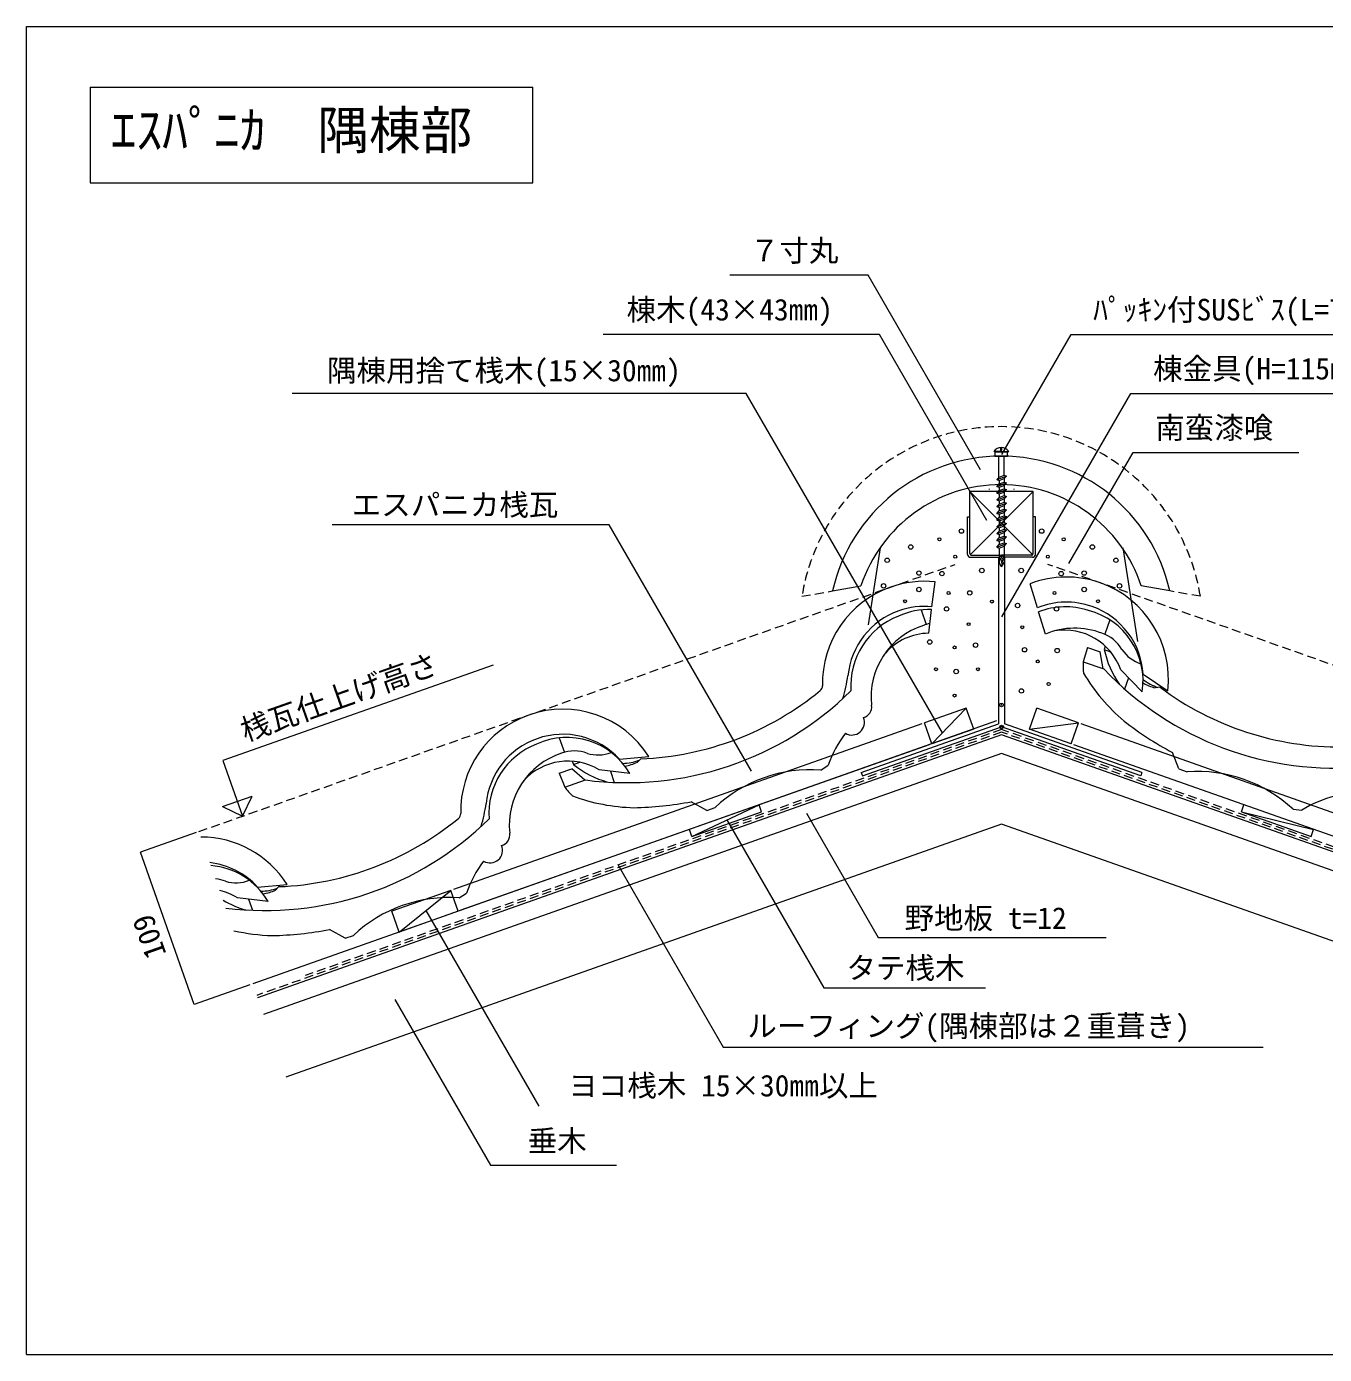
# Model space of a CAD drawing. Units: millimetres, scale not verified. Extents: x -7035 to 2796, y -3458 to 1902.
# Drawn here: x -2831 to -1952, y -8 to 892 of the extents above; entities that cross this region are included whole.
import ezdxf
from ezdxf.enums import TextEntityAlignment as Align

# ---------------------------------------------------------------- set-up
doc = ezdxf.new("R2010")
doc.units = ezdxf.units.MM
doc.header["$LTSCALE"] = 5
doc.header["$PDMODE"] = 32
doc.header["$PDSIZE"] = 2.5
doc.linetypes.add('DASHED1', pattern=[1.8, 1.2, -0.6])
doc.layers.add('0-0', color=7, linetype='Continuous', lineweight=18)
doc.layers.add('0-7', color=6, linetype='Continuous', lineweight=18)
doc.styles.add('ＭＳ ゴシック', font='')
doc.styles.get('ＭＳ ゴシック').set_extended_font_data('MS Gothic')

msp = doc.modelspace()

# ---------------------------------------------------------------- linework, layer by layer
at = {"layer": '0-0', "color": 4}
for p, q in [((-2831.408, -7.7), (-2831.408, 892.3)), ((-2179.155, 578.927), (-2179.155, 578.427)), ((-2162.533, 578.927), (-2162.533, 578.427)), ((-2831.408, -7.7), (-1496.408, -7.7))]:
    msp.add_line(p, q, dxfattribs=at)
at = {"layer": '0-0'}
for p, q in [((-2261.318, 723.691), (-2354.927, 723.691)), ((-2185.2, 591.851), (-2261.318, 723.691)), ((-2253.621, 683.691), (-2440.77, 683.691)), ((-2180.802, 557.564), (-2253.621, 683.691)), ((-2170.716, 602.314), (-2123.733, 683.691)), ((-2123.733, 683.691), (-1862.23, 683.691)), ((-2343.791, 643.691), (-2651.365, 643.691)), ((-2210.911, 413.537), (-2343.791, 643.691)), ((-2170.559, 492.269), (-2083.136, 643.691)), ((-2083.136, 643.691), (-1894.078, 643.691)), ((-2171.021, 604.235), (-2176.039, 604.235)), ((-2172.741, 603.851), (-2172.741, 604.235)), ((-2171.021, 604.235), (-2166.004, 604.235)), ((-2169.301, 603.851), (-2169.301, 604.235)), ((-2125.148, 528.468), (-2081.718, 603.691)), ((-2081.718, 603.691), (-1969.52, 603.691)), ((-2172.741, 586.868), (-2172.741, 601.128)), ((-2169.301, 601.128), (-2169.301, 588.119)), ((-2174.137, 585.216), (-2167.551, 587.612)), ((-2174.137, 585.216), (-2172.564, 586.932)), ((-2174.137, 585.216), (-2172.564, 584.644)), ((-2172.564, 584.644), (-2169.124, 585.896)), ((-2169.124, 585.896), (-2167.551, 587.612)), ((-2169.124, 585.896), (-2169.124, 583.608)), ((-2174.137, 580.64), (-2167.551, 583.036)), ((-2174.137, 580.64), (-2172.564, 582.356)), ((-2174.137, 580.64), (-2172.564, 580.067)), ((-2174.137, 576.063), (-2167.551, 578.46)), ((-2174.137, 576.063), (-2172.564, 577.78)), ((-2174.137, 576.063), (-2172.564, 575.491)), ((-2172.564, 584.644), (-2172.564, 582.356)), ((-2172.564, 580.067), (-2169.124, 581.32)), ((-2172.564, 580.068), (-2172.564, 577.78)), ((-2172.564, 575.491), (-2169.124, 576.744)), ((-2169.124, 581.32), (-2167.551, 583.036)), ((-2169.124, 581.32), (-2169.124, 579.031)), ((-2169.124, 576.744), (-2167.551, 578.46)), ((-2169.124, 576.744), (-2169.124, 574.455)), ((-2174.137, 571.487), (-2167.551, 573.883)), ((-2174.137, 571.487), (-2172.564, 573.203)), ((-2174.137, 571.487), (-2172.564, 570.915)), ((-2174.137, 566.911), (-2167.552, 569.307)), ((-2174.137, 566.911), (-2172.564, 568.627)), ((-2172.564, 575.492), (-2172.564, 573.203)), ((-2172.564, 570.915), (-2169.124, 572.167)), ((-2172.564, 566.339), (-2169.124, 567.591)), ((-2169.124, 572.167), (-2167.551, 573.883)), ((-2169.124, 567.591), (-2167.552, 569.307)), ((-2174.137, 566.911), (-2172.564, 566.339)), ((-2174.137, 562.334), (-2167.552, 564.731)), ((-2174.137, 562.334), (-2172.564, 564.05)), ((-2174.137, 562.334), (-2172.564, 561.762)), ((-2174.137, 557.757), (-2167.552, 560.154)), ((-2174.137, 557.757), (-2172.564, 559.474)), ((-2172.564, 561.762), (-2169.124, 563.014)), ((-2172.564, 557.186), (-2169.124, 558.438)), ((-2169.124, 563.014), (-2167.552, 564.731)), ((-2169.124, 558.438), (-2167.552, 560.154)), ((-2436.783, 554.651), (-2624.381, 554.651)), ((-2340.306, 387.547), (-2436.783, 554.651)), ((-2174.138, 553.181), (-2167.552, 555.578)), ((-2174.138, 553.181), (-2172.564, 554.897)), ((-2174.138, 553.181), (-2172.564, 552.609)), ((-2174.138, 548.605), (-2167.552, 551.001)), ((-2174.138, 548.605), (-2172.564, 550.321)), ((-2174.137, 557.757), (-2172.564, 557.186)), ((-2172.564, 552.609), (-2169.124, 553.862)), ((-2172.564, 548.033), (-2169.124, 549.285)), ((-2169.124, 553.862), (-2167.552, 555.578)), ((-2169.124, 549.285), (-2167.552, 551.001)), ((-2169.124, 549.285), (-2169.124, 546.996)), ((-2174.138, 548.605), (-2172.564, 548.033)), ((-2174.138, 544.028), (-2167.552, 546.424)), ((-2174.138, 544.028), (-2172.564, 545.744)), ((-2174.138, 544.028), (-2172.564, 543.456)), ((-2174.138, 539.451), (-2167.552, 541.847)), ((-2174.138, 539.451), (-2172.564, 541.167)), ((-2172.564, 548.032), (-2172.564, 545.744)), ((-2172.564, 543.456), (-2169.124, 544.708)), ((-2172.564, 543.455), (-2172.564, 541.167)), ((-2172.564, 538.879), (-2169.124, 540.131)), ((-2169.124, 544.708), (-2167.552, 546.424)), ((-2169.124, 544.708), (-2169.124, 542.419)), ((-2169.124, 540.131), (-2167.552, 541.847)), ((-2169.124, 540.131), (-2169.124, 528.985)), ((-2253.109, 539.062), (-2261.133, 486.755)), ((-2174.138, 539.451), (-2172.564, 538.879)), ((-2172.564, 538.879), (-2172.564, 528.986)), ((-2088.58, 539.062), (-2078.835, 475.539)), ((-2170.844, 526.128), (-2172.564, 528.986)), ((-2170.844, 526.128), (-2169.124, 528.985)), ((-2515.309, 459.566), (-2698.447, 394.818)), ((-2194.7, 430.345), (-2222.985, 420.345)), ((-2217.985, 406.203), (-2194.7, 430.345)), ((-2189.7, 416.203), (-2194.7, 430.345)), ((-2151.988, 416.203), (-2146.988, 430.345)), ((-2118.704, 420.345), (-2146.988, 430.345)), ((-2174.177, 421.691), (-2678.177, 243.5)), ((-2224.87, 419.679), (-2542.148, 307.504)), ((-2217.985, 406.203), (-2222.985, 420.345)), ((-2189.7, 416.203), (-2217.985, 406.203)), ((-2151.988, 416.203), (-2118.704, 420.345)), ((-2123.704, 406.203), (-2151.988, 416.203)), ((-2123.704, 406.203), (-2118.704, 420.345)), ((-1799.54, 307.504), (-2116.818, 419.679)), ((-2170.844, 412.263), (-2674.844, 234.072)), ((-2219.87, 405.536), (-2537.148, 293.362)), ((-1666.844, 234.072), (-2170.844, 412.263)), ((-1804.54, 293.362), (-2121.818, 405.536)), ((-2170.844, 399.535), (-2670.844, 222.759)), ((-1670.844, 222.759), (-2170.844, 399.535)), ((-2698.447, 394.818), (-2685.113, 357.105)), ((-2698.649, 363.57), (-2678.649, 370.641)), ((-2685.113, 357.105), (-2678.649, 370.641)), ((-2698.649, 363.57), (-2685.113, 357.105)), ((-2380.582, 343.413), (-2335.108, 364.794)), ((-2008.246, 360.08), (-2006.58, 364.794)), ((-2008.246, 360.08), (-1959.439, 348.127)), ((-2008.246, 360.08), (-1961.106, 343.413)), ((-2170.844, 351.806), (-2655.844, 180.332)), ((-2356.917, 354.54), (-2291.172, 240.666)), ((-2302.993, 359.234), (-2254.356, 274.992)), ((-1685.844, 180.332), (-2170.844, 351.806)), ((-2716.536, 345.996), (-2754.249, 332.662)), ((-2380.582, 343.413), (-2382.249, 348.127)), ((-1961.106, 343.413), (-1959.439, 348.127)), ((-2717.775, 229.5), (-2754.249, 332.662)), ((-2430.644, 324.016), (-2359.428, 200.666)), ((-2544.034, 306.837), (-2584.034, 292.695)), ((-2579.034, 278.553), (-2544.034, 306.837)), ((-2539.034, 292.695), (-2544.034, 306.837)), ((-2579.034, 278.553), (-2584.034, 292.695)), ((-2539.034, 292.695), (-2579.034, 278.553)), ((-2560.917, 293.194), (-2484.402, 160.666)), ((-2254.356, 274.992), (-2099.937, 274.992)), ((-2680.063, 242.834), (-2717.775, 229.5)), ((-2291.172, 240.666), (-2181.723, 240.666)), ((-2359.428, 200.666), (-1993.492, 200.666))]:
    msp.add_line(p, q, dxfattribs=at)
at = {"layer": '0-0', "color": 2}
for p, q in [((-2149.344, 577.066), (-2192.344, 577.066)), ((-2192.344, 535.066), (-2192.344, 577.066)), ((-2192.344, 577.066), (-2149.637, 534.359)), ((-2149.344, 577.066), (-2192.051, 534.359)), ((-2149.344, 535.066), (-2149.344, 577.066)), ((-2193.845, 560.066), (-2192.344, 560.066)), ((-2193.845, 534.567), (-2193.845, 560.066)), ((-2147.844, 560.066), (-2149.344, 560.066)), ((-2147.844, 534.567), (-2147.844, 560.066)), ((-2191.845, 532.567), (-2172.844, 532.567)), ((-2191.344, 534.066), (-2170.844, 534.066)), ((-2172.844, 532.567), (-2172.844, 419.723)), ((-2150.344, 534.066), (-2170.844, 534.066)), ((-2149.844, 532.567), (-2168.844, 532.567)), ((-2168.844, 532.567), (-2168.844, 419.723)), ((-2265.958, 386.802), (-2172.844, 419.723)), ((-2265.125, 384.445), (-2170.844, 417.779)), ((-2076.563, 384.445), (-2170.844, 417.779)), ((-2075.73, 386.802), (-2168.844, 419.723)), ((-2265.958, 386.802), (-2265.125, 384.445)), ((-2075.73, 386.802), (-2076.563, 384.445))]:
    msp.add_line(p, q, dxfattribs=at)
at = {"layer": '0-0', "linetype": 'DASHED1'}
for p, q in [((-2714.651, 346.662), (-2202.317, 527.799)), ((-1627.038, 346.662), (-2139.371, 527.799)), ((-2306.115, 506.129), (-2285.351, 509.789)), ((-2036.115, 506.129), (-2056.879, 509.789))]:
    msp.add_line(p, q, dxfattribs=at)
at = {"layer": '0-0', "color": 3}
for p, q in [((-2285.351, 509.789), (-2266.066, 513.189)), ((-2217.983, 499.06), (-2215.889, 515.935)), ((-2146.547, 498.39), (-2151.521, 514.7)), ((-2056.879, 509.789), (-2076.163, 513.189)), ((-2225.37, 496.873), (-2221.891, 487.034)), ((-2220.209, 481.116), (-2218.225, 497.104)), ((-2141.093, 480.505), (-2145.7, 495.613)), ((-2097.483, 490.213), (-2100.961, 480.375)), ((-2112.582, 471.507), (-2115.54, 461.813)), ((-2112.582, 471.507), (-2104.089, 468.505)), ((-2102.047, 457.042), (-2104.089, 468.505)), ((-2115.54, 461.813), (-2101.632, 456.896)), ((-2075.515, 441.348), (-2090.125, 456.327)), ((-2084.78, 450.847), (-2087.457, 443.277)), ((-2074.882, 453.32), (-2058.252, 442.142)), ((-2063.451, 444.477), (-2066.7, 444.117)), ((-2470.5, 410.206), (-2467.022, 400.368)), ((-2429.733, 395.717), (-2409.773, 397.476)), ((-2415.284, 396.024), (-2417.584, 393.702)), ((-2050.657, 389.11), (-2055.126, 400.333)), ((-2470.486, 386.167), (-2461.993, 389.17)), ((-2453.2, 381.538), (-2461.993, 389.17)), ((-2461.675, 394.348), (-2460.773, 392.11)), ((-2460.773, 392.11), (-2456.484, 393.626)), ((-2422.7, 386.007), (-2443.478, 388.475)), ((-2435.877, 387.572), (-2433.201, 380.002)), ((-2293.222, 388.336), (-2288.245, 391.686)), ((-2050.657, 389.11), (-2045, 387.11)), ((-2470.486, 386.167), (-2466.694, 376.767)), ((-2466.694, 376.767), (-2452.786, 381.685)), ((-2370.532, 361.002), (-2381.062, 366.922)), ((-2370.532, 361.002), (-2364.875, 363.002)), ((-1973.347, 361.777), (-1967.369, 361.254)), ((-2674.863, 309.05), (-2654.903, 310.809)), ((-2660.414, 309.357), (-2662.714, 307.035)), ((-2667.83, 299.34), (-2688.608, 301.808)), ((-2681.007, 300.905), (-2678.331, 293.335)), ((-2538.352, 301.669), (-2533.375, 305.02)), ((-2615.663, 274.336), (-2626.193, 280.255)), ((-2615.663, 274.336), (-2610.006, 276.336))]:
    msp.add_line(p, q, dxfattribs=at)
at = {"layer": '0-0', "color": 5, "linetype": 'DASHED1'}
for p, q in [((-2170.844, 414.066), (-2675.411, 235.675)), ((-2170.844, 415.869), (-2642.548, 249.097)), ((-1699.14, 249.097), (-2170.844, 415.869)), ((-1666.277, 235.675), (-2170.844, 414.066))]:
    msp.add_line(p, q, dxfattribs=at)
at = {"layer": '0-0', "color": 4}
msp.add_lwpolyline([(-2831.408, 892.3), (-1496.408, 892.3), (-1496.408, -7.7)], dxfattribs=at)
at = {"layer": '0-0'}
msp.add_lwpolyline([(-2175.316, 603.851), (-2175.316, 601.128), (-2166.758, 601.128), (-2166.758, 603.851)], close=True, dxfattribs=at)
for points in [[(-2171.522, 606.887), (-2171.522, 605.089), (-2170.566, 605.089), (-2170.566, 606.857)], [(-2172.564, 586.932), (-2169.124, 588.184), (-2167.551, 587.612)], [(-2172.564, 582.356), (-2169.124, 583.608), (-2167.551, 583.036)], [(-2172.564, 577.78), (-2169.124, 579.031), (-2167.551, 578.46)], [(-2172.564, 573.203), (-2169.124, 574.455), (-2167.551, 573.883)], [(-2172.564, 570.915), (-2172.564, 568.627), (-2169.124, 569.879)], [(-2169.124, 572.167), (-2169.124, 569.879), (-2167.552, 569.307)], [(-2169.124, 567.591), (-2169.124, 565.302), (-2167.552, 564.731)], [(-2172.564, 566.339), (-2172.564, 564.05), (-2169.124, 565.302)], [(-2172.564, 561.762), (-2172.564, 559.474), (-2169.124, 560.726)], [(-2169.124, 563.014), (-2169.124, 560.726), (-2167.552, 560.154)], [(-2169.124, 558.438), (-2169.124, 556.15), (-2167.552, 555.578)], [(-2172.564, 557.186), (-2172.564, 554.897), (-2169.124, 556.15)], [(-2172.564, 552.609), (-2172.564, 550.321), (-2169.124, 551.573)], [(-2169.124, 553.862), (-2169.124, 551.573), (-2167.552, 551.001)], [(-2172.564, 545.744), (-2169.124, 546.996), (-2167.552, 546.424)], [(-2172.564, 541.167), (-2169.124, 542.419), (-2167.552, 541.847)], [(-2380.582, 343.413), (-2333.442, 360.08), (-2335.108, 364.794)], [(-2581.857, 232.816), (-2517.108, 120.666), (-2431.762, 120.666)]]:
    msp.add_lwpolyline(points, dxfattribs=at)
at = {"layer": '0-0', "color": 3}
msp.add_lwpolyline([(-2100.587, 472.332), (-2101.291, 470.024), (-2097.003, 468.508)], dxfattribs=at)
at = {"layer": '0-0', "color": 4}
for centre, radius in [((-2198.04, 550.33), 1.5), ((-2143.648, 550.33), 1.5), ((-2232.382, 539.577), 1.5), ((-2212.956, 544.78), 1), ((-2128.732, 544.78), 1), ((-2109.306, 539.577), 1.5), ((-2248.339, 530.558), 1.5), ((-2202.203, 532.986), 1), ((-2139.485, 532.986), 1), ((-2093.35, 530.558), 1.5), ((-2226.832, 521.886), 1.5), ((-2211.222, 521.539), 1.5), ((-2184.165, 523.62), 1.5), ((-2157.523, 523.62), 1.5), ((-2130.466, 521.539), 1.5), ((-2114.856, 521.886), 1.5), ((-2250.767, 513.213), 1.5), ((-2090.921, 513.213), 1.5), ((-2226.832, 510.785), 1.5), ((-2206.712, 508.357), 1), ((-2192.379, 508.455), 1.5), ((-2134.976, 508.357), 1), ((-2114.856, 510.785), 1.5), ((-2236.198, 502.807), 1), ((-2208.1, 497.604), 1.5), ((-2177.362, 502.542), 1), ((-2159.987, 499.909), 1.5), ((-2133.588, 497.604), 1.5), ((-2105.491, 502.807), 1), ((-2193.157, 487.273), 1), ((-2156.828, 485.167), 1), ((-2219.482, 475.163), 1.5), ((-2202.634, 471.478), 1), ((-2188.418, 473.057), 1.5), ((-2155.249, 469.898), 1.5), ((-2133.136, 469.372), 1.5), ((-2146.298, 462.001), 1), ((-2215.27, 456.736), 1), ((-2201.581, 455.156), 1.5), ((-2186.839, 456.736), 1), ((-2157.355, 441.994), 1.5), ((-2138.927, 446.732), 1), ((-2202.634, 438.835), 1)]:
    msp.add_circle(centre, radius, dxfattribs=at)
at = {"layer": '0-0', "linetype": 'DASHED1'}
msp.add_arc((-2171.115, 484.389), 136.739, 9.14781, 170.8521, dxfattribs=at)
at = {"layer": '0-0'}
for centre, radius, start, end in [((-2171.021, 600.901), 6.023, 33.59941, 146.40073), ((-2176.562, 528.094), 6.047, 341.0211, 47.17526), ((-2168.196, 529.157), 2.308, 120.37192, 183.02666)]:
    msp.add_arc(centre, radius, start, end, dxfattribs=at)
at = {"layer": '0-0', "color": 3}
for centre, radius, start, end in [((-2171.115, 484.023), 117.105, 12.7106, 167.28931), ((-2171.115, 481.817), 100, 18.28357, 161.71638), ((-2222.995, 447.283), 69.019, 84.09035, 109.5353), ((-2126.951, 450.202), 69.019, 70.4647, 110.85388), ((-2126.805, 450.151), 69.019, 353.337, 70.59286), ((-2223.141, 447.231), 69.019, 109.40714, 181.38377), ((-2223.141, 447.231), 52.02, 109.40714, 174.4156), ((-2220.204, 447.767), 49.377, 87.70313, 114.50449), ((-2222.995, 447.283), 52.02, 84.47078, 109.5353), ((-2126.951, 450.202), 52.02, 70.4647, 112.12949), ((-2127.472, 448.271), 50.73, 72.26635, 111.05835), ((-2124.331, 448.773), 49.377, 351.3509, 75.56204), ((-2126.805, 450.151), 52.02, 3.49319, 70.59286), ((-2222.332, 445.402), 50.73, 111.20879, 183.83361), ((-2208.248, 437.864), 50.968, 107.74412, 186.2828), ((-2215.112, 463.416), 24.572, 100.05735, 110.65822), ((-2219.5, 440.729), 40.393, 91.00595, 138.12165), ((-2121.255, 433.556), 50.968, 68.80168, 112.90566), ((-2128.206, 442.857), 40.393, 19.47913, 99.1792), ((-2110.534, 457.744), 24.572, 30.08312, 71.71578), ((-2038.687, 483.46), 64.029, 192.11241, 215.48001), ((-2069.392, 483.353), 23.914, 213.7665, 253.05724), ((-2073.164, 459.282), 42.452, 176.58118, 187.10474), ((-2392.392, 470.016), 118.808, 343.82613, 351.42107), ((-2003.707, 520.536), 129.898, 210.79545, 229.62102), ((-1945.151, 605.585), 215.858, 223.53718, 275.6653), ((-2424.535, 595.686), 215.858, 262.47963, 314.60775), ((-2423.21, 599.856), 203.987, 272.22697, 309.43038), ((-2296.135, 445.429), 3.998, 308.43428, 1.93916), ((-2058.79, 475.941), 32.793, 240.43075, 256.04243), ((-2051.719, 481.142), 39.103, 233.52984, 250.33769), ((-1941.499, 607.996), 203.987, 233.28453, 270.48793), ((-2266.224, 431.15), 7.402, 283.8493, 8.83191), ((-2468.271, 360.564), 69.019, 109.40714, 181.38377), ((-2468.125, 360.616), 69.019, 32.27944, 109.5353), ((-2272.253, 420.606), 8.493, 239.25976, 23.2866), ((-1945.151, 605.585), 232.858, 232.2033, 241.81727), ((-2468.271, 360.564), 52.02, 109.40714, 174.4156), ((-2467.462, 358.735), 50.73, 111.20879, 183.83361), ((-2465.335, 361.1), 49.377, 30.29334, 114.50449), ((-2468.125, 360.616), 52.02, 42.43563, 109.5353), ((-2216.49, 366.969), 75.893, 142.3698, 160.9926), ((-2453.378, 351.198), 50.968, 107.74412, 186.2828), ((-2460.243, 376.749), 24.572, 69.02556, 110.65822), ((-2444.339, 422.527), 23.914, 252.70894, 291.99968), ((-2464.631, 354.063), 40.393, 58.42157, 138.12165), ((-2420.525, 441.908), 64.029, 231.05485, 254.42245), ((-2429.204, 431.915), 39.103, 272.47228, 289.28013), ((-2431.435, 423.426), 32.793, 279.37319, 294.98487), ((-2300.299, 294.351), 94.25, 85.69398, 133.24846), ((-2037.923, 293.126), 94.25, 46.75154, 94.30602), ((-2432.144, 401.433), 42.452, 215.52362, 226.04718), ((-2416.622, 492.732), 129.898, 249.73789, 268.56347), ((-1927.096, 296.929), 75.893, 103.42735, 122.05016), ((-2637.522, 383.349), 118.808, 343.82613, 351.42107), ((-2424.535, 595.686), 232.858, 271.14574, 280.75971), ((-2669.665, 509.019), 215.858, 262.90703, 314.60775), ((-2668.341, 513.19), 203.987, 272.22697, 309.43038), ((-2541.265, 358.762), 3.998, 308.43428, 1.93916), ((-2713.256, 273.949), 69.019, 32.27944, 90.07396), ((-2511.355, 344.483), 7.402, 283.8493, 8.83191), ((-2517.384, 333.939), 8.493, 239.25976, 23.2866), ((-2713.256, 273.949), 52.02, 42.43563, 83.32574), ((-2461.62, 280.302), 75.893, 142.3698, 160.9926), ((-2710.465, 274.433), 49.377, 30.29334, 85.41187), ((-2705.373, 290.083), 24.572, 69.02556, 85.16814), ((-2709.761, 267.396), 40.393, 58.42157, 76.78816), ((-2689.47, 335.86), 23.914, 252.70894, 291.99968), ((-2674.335, 345.248), 39.103, 272.47228, 289.28013), ((-2676.565, 336.759), 32.793, 279.37319, 294.98487), ((-2665.655, 355.242), 64.029, 239.46634, 254.42245), ((-2545.429, 207.685), 94.25, 85.69398, 133.24846), ((-2661.752, 406.065), 129.898, 257.03419, 268.56347), ((-2669.665, 509.019), 232.858, 271.14574, 280.75971)]:
    msp.add_arc(centre, radius, start, end, dxfattribs=at)
at = {"layer": '0-0', "color": 2}
for centre, radius, start, end in [((-2191.845, 534.567), 2, 180, 270), ((-2191.344, 535.066), 1, 180, 270), ((-2150.344, 535.066), 1, 270, 0), ((-2149.844, 534.567), 2, 270, 0)]:
    msp.add_arc(centre, radius, start, end, dxfattribs=at)
at = {"layer": '0-0'}
for p in [(-2170.844, 532.567), (-2170.844, 432.567), (-2170.844, 417.567)]:
    msp.add_point(p, dxfattribs=at)
at = {"layer": '0-7'}
for p, q in [((-2788.406, 851.278), (-2488.405, 851.278)), ((-2788.406, 851.278), (-2788.406, 786.277)), ((-2488.405, 786.277), (-2488.405, 851.278)), ((-2788.406, 786.277), (-2488.405, 786.277))]:
    msp.add_line(p, q, dxfattribs=at)

# ---------------------------------------------------------------- texts
at = {"layer": '0-0', "style": 'ＭＳ ゴシック'}
for s, height, p in [('ｴｽﾊﾟﾆｶ\u3000隅棟部', 25.66, (-2774.46, 801.57)), ('７寸丸', 14.66, (-2341.318, 728.691)), ('棟木(43×43㎜)', 14.66, (-2424.871, 688.691)), ('ﾊﾟｯｷﾝ付SUSﾋﾞｽ(L=75㎜)', 14.66, (-2108.733, 688.691)), ('隅棟用捨て桟木(15×30㎜)', 14.66, (-2627.839, 647.467)), ('棟金具(H=115㎜)', 14.66, (-2068.136, 648.691)), ('南蛮漆喰', 14.66, (-2066.718, 608.691)), ('エスパニカ桟瓦', 14.66, (-2611.089, 556.448)), ('野地板 t=12', 14.66, (-2236.567, 276.352)), ('タテ桟木', 14.66, (-2275.927, 242.591)), ('ルーフィング(隅棟部は２重葺き)', 14.66, (-2343.06, 203.204)), ('ヨコ桟木 15×30㎜以上', 14.66, (-2464.36, 162.776)), ('垂木', 14.66, (-2491.876, 125.299))]:
    msp.add_text(s, height=height, dxfattribs=at).set_placement(p, align=Align.BOTTOM_LEFT)
for s, rotation, p in [('桟瓦仕上げ高さ', 19.471, (-2681.765, 403.492)), ('109', 109.471, (-2732.388, 265.238))]:
    msp.add_text(s, height=14.66, rotation=rotation, dxfattribs=at).set_placement(p, align=Align.BOTTOM_LEFT)

doc.saveas('drawing.dxf')
